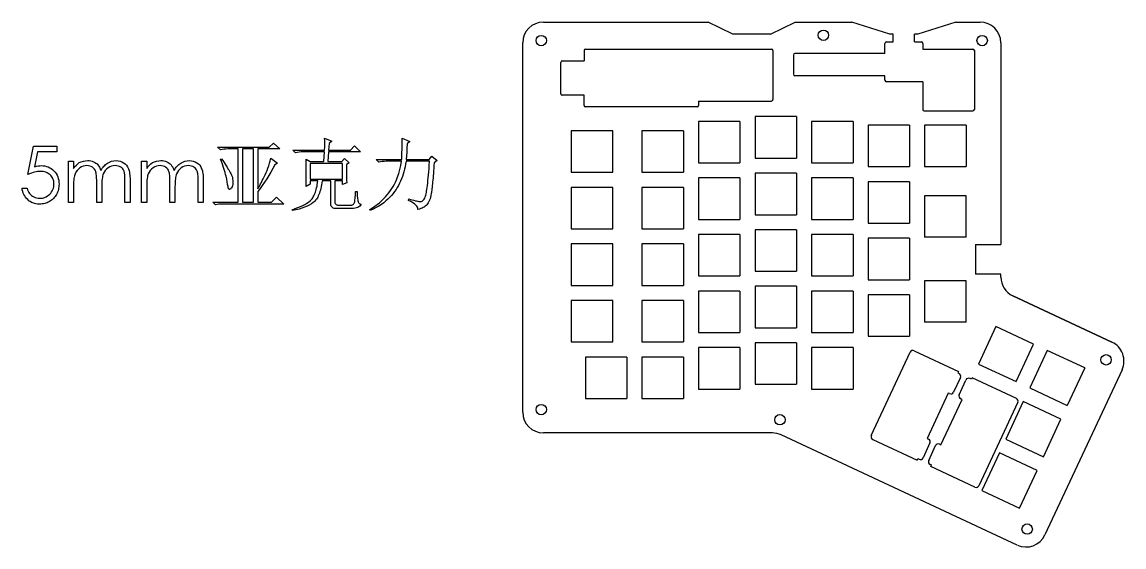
# Model space of a CAD drawing. Extents: x -270 to 328, y -806 to 376.
# Drawn here: x -255.5 to 115.8, y -389.4 to -212.6 of the extents above; entities that cross this region are included whole.
import ezdxf

# ---------------------------------------------------------------- set-up
doc = ezdxf.new("R2010")
doc.units = 0
doc.layers.get('0').update_dxf_attribs({"linetype": 'CONTINUOUS'})

msp = doc.modelspace()

# ---------------------------------------------------------------- linework, layer by layer
at = {"color": 7, "linetype": 'Continuous'}
for p, q in [((-79.82, -212.58), (-24.31, -212.58)), ((-16.01, -216.69), (-24.31, -212.58)), ((-3.31, -216.69), (4.97, -212.58)), ((4.97, -212.58), (24.05, -212.58)), ((36.93, -216.69), (24.05, -212.58)), ((59.15, -212.58), (46.27, -216.69)), ((59.15, -212.58), (67.26, -212.58)), ((-5.81, -216.69), (-16.01, -216.69)), ((-3.31, -216.69), (-5.81, -216.69)), ((37.99, -216.69), (36.93, -216.69)), ((46.27, -216.69), (45.18, -216.69)), ((-86.82, -344.01), (-86.82, -219.58)), ((-65.61, -221.69), (-5.81, -221.69)), ((-5.81, -221.69), (-3.02, -221.69)), ((-2.52, -222.19), (-2.52, -238.69)), ((35.21, -223.19), (35.21, -219.79)), ((35.71, -219.29), (37.99, -219.29)), ((45.18, -219.29), (47.49, -219.29)), ((47.99, -219.79), (47.99, -221.69)), ((47.99, -221.69), (59.21, -221.69)), ((59.21, -221.69), (64.86, -221.69)), ((65.36, -222.19), (65.36, -242.04)), ((74.26, -219.58), (74.26, -287.51)), ((-74.02, -236.71), (-74.02, -226.16)), ((-73.52, -225.66), (-66.11, -225.66)), ((4.37, -223.69), (4.37, -230.19)), ((35.21, -223.19), (4.87, -223.19)), ((35.22, -230.69), (4.87, -230.69)), ((35.22, -232.19), (35.22, -230.69)), ((47.99, -232.69), (35.72, -232.69)), ((47.99, -232.69), (47.99, -242.04)), ((-66.11, -237.21), (-73.52, -237.21)), ((-28.09, -241.19), (-65.61, -241.19)), ((-27.59, -239.19), (-27.59, -240.69)), ((-27.59, -239.19), (-3.02, -239.19)), ((5.43, -244.45), (-8.54, -244.45)), ((-8.54, -244.45), (-8.54, -258.42)), ((5.43, -244.45), (5.43, -258.42)), ((48.49, -242.54), (64.86, -242.54)), ((-13.62, -246.05), (-27.59, -246.05)), ((-27.59, -246.05), (-27.59, -260.02)), ((-13.62, -246.05), (-13.62, -260.02)), ((24.48, -246.05), (10.51, -246.05)), ((10.51, -246.05), (10.51, -260.02)), ((24.48, -246.05), (24.48, -260.02)), ((43.53, -247.32), (29.56, -247.32)), ((29.56, -247.32), (29.56, -261.29)), ((43.53, -247.32), (43.53, -261.29)), ((48.61, -247.32), (48.61, -261.29)), ((62.58, -247.32), (48.61, -247.32)), ((62.58, -247.32), (62.58, -261.29)), ((-153.5, -252.61), (-153.54, -251.68)), ((-153.54, -251.68), (-151.07, -252.68)), ((-127.45, -252.28), (-127.47, -251.68)), ((-127.47, -251.68), (-124.79, -252.81)), ((-127.44, -252.97), (-127.45, -252.28)), ((-70.45, -249.23), (-70.45, -263.2)), ((-56.48, -249.23), (-70.45, -249.23)), ((-56.48, -263.2), (-56.48, -249.23)), ((-32.67, -249.23), (-46.64, -249.23)), ((-46.64, -249.23), (-46.64, -263.2)), ((-32.67, -249.23), (-32.67, -263.2)), ((-253.54, -263.89), (-251.59, -254.36)), ((-251.59, -254.36), (-243.78, -254.36)), ((-243.78, -254.36), (-243.78, -256.32)), ((-189.6, -254.72), (-172.19, -254.72)), ((-188.67, -255.65), (-189.6, -254.72)), ((-188.09, -255.51), (-188.67, -255.65)), ((-187.49, -255.42), (-188.09, -255.51)), ((-186.86, -255.36), (-187.49, -255.42)), ((-186.2, -255.34), (-186.86, -255.36)), ((-182.7, -255.34), (-186.2, -255.34)), ((-182.7, -273.28), (-182.7, -255.34)), ((-181.26, -255.34), (-181.26, -273.28)), ((-177.55, -255.34), (-181.26, -255.34)), ((-177.55, -273.28), (-177.55, -255.34)), ((-168.69, -255.34), (-176.1, -255.34)), ((-176.1, -255.34), (-176.1, -268.82)), ((-172.19, -254.72), (-170.75, -253.39)), ((-170.75, -253.39), (-168.69, -255.34)), ((-163.33, -256.63), (-164.26, -255.7)), ((-164.26, -255.7), (-153.54, -255.7)), ((-153.54, -255.7), (-153.5, -254.62)), ((-153.49, -253.58), (-153.5, -252.61)), ((-153.5, -254.62), (-153.49, -253.58)), ((-151.99, -253.48), (-152.2, -255.7)), ((-152.2, -255.7), (-144.88, -255.7)), ((-151.07, -252.68), (-151.99, -253.48)), ((-144.88, -255.7), (-143.44, -254.26)), ((-143.44, -254.26), (-141.48, -256.32)), ((-127.49, -256.57), (-127.46, -255.55)), ((-127.46, -255.55), (-127.45, -254.61)), ((-127.45, -254.61), (-127.44, -253.75)), ((-127.44, -253.75), (-127.44, -252.97)), ((-125.82, -255.08), (-125.9, -256.43)), ((-125.72, -253.63), (-125.82, -255.08)), ((-124.79, -252.81), (-125.72, -253.63)), ((-250.26, -256.32), (-251.28, -261.33)), ((-243.78, -256.32), (-250.26, -256.32)), ((-239.87, -259.49), (-238.16, -259.49)), ((-239.87, -273.41), (-239.87, -259.49)), ((-238.16, -259.49), (-238.16, -261.91)), ((-236.23, -259.95), (-235.54, -259.64)), ((-235.54, -259.64), (-234.83, -259.42)), ((-234.83, -259.42), (-234.1, -259.29)), ((-234.1, -259.29), (-233.36, -259.25)), ((-233.36, -259.25), (-232.85, -259.27)), ((-232.85, -259.27), (-232.37, -259.35)), ((-232.37, -259.35), (-231.89, -259.47)), ((-231.89, -259.47), (-231.43, -259.65)), ((-231.43, -259.65), (-230.99, -259.87)), ((-230.99, -259.87), (-230.59, -260.11)), ((-226.7, -260.11), (-226.02, -259.73)), ((-226.02, -259.73), (-225.31, -259.46)), ((-225.31, -259.46), (-224.58, -259.3)), ((-224.58, -259.3), (-223.82, -259.25)), ((-223.82, -259.25), (-223.12, -259.29)), ((-223.12, -259.29), (-222.47, -259.43)), ((-222.47, -259.43), (-221.85, -259.66)), ((-221.85, -259.66), (-221.28, -259.97)), ((-215.2, -259.49), (-213.49, -259.49)), ((-215.2, -273.41), (-215.2, -259.49)), ((-213.49, -259.49), (-213.49, -261.91)), ((-211.56, -259.95), (-210.87, -259.64)), ((-210.87, -259.64), (-210.16, -259.42)), ((-210.16, -259.42), (-209.43, -259.29)), ((-209.43, -259.29), (-208.69, -259.25)), ((-208.69, -259.25), (-208.19, -259.27)), ((-208.19, -259.27), (-207.7, -259.35)), ((-207.7, -259.35), (-207.22, -259.47)), ((-207.22, -259.47), (-206.76, -259.65)), ((-206.76, -259.65), (-206.32, -259.87)), ((-206.32, -259.87), (-205.93, -260.11)), ((-202.03, -260.11), (-201.35, -259.73)), ((-201.35, -259.73), (-200.64, -259.46)), ((-200.64, -259.46), (-199.91, -259.3)), ((-199.91, -259.3), (-199.15, -259.25)), ((-199.15, -259.25), (-198.46, -259.29)), ((-198.46, -259.29), (-197.8, -259.43)), ((-197.8, -259.43), (-197.18, -259.66)), ((-197.18, -259.66), (-196.61, -259.97)), ((-188.67, -258.74), (-188.26, -258.64)), ((-188.33, -259.61), (-188.67, -258.74)), ((-188.01, -260.43), (-188.33, -259.61)), ((-188.26, -258.64), (-187.84, -259.27)), ((-187.84, -259.27), (-187.44, -259.88)), ((-187.44, -259.88), (-187.07, -260.45)), ((-172.12, -260.16), (-171.89, -259.32)), ((-171.89, -259.32), (-171.67, -258.45)), ((-171.67, -258.45), (-169.41, -260.11)), ((-162.75, -256.49), (-163.33, -256.63)), ((-162.14, -256.39), (-162.75, -256.49)), ((-161.51, -256.34), (-162.14, -256.39)), ((-160.86, -256.32), (-161.51, -256.34)), ((-153.64, -256.32), (-160.86, -256.32)), ((-159.75, -260.97), (-159.82, -258.78)), ((-159.82, -258.78), (-158.38, -259.61)), ((-158.38, -259.61), (-153.85, -259.61)), ((-153.85, -259.61), (-153.64, -256.32)), ((-152.3, -256.32), (-152.51, -259.61)), ((-152.51, -259.61), (-147.77, -259.61)), ((-141.48, -256.32), (-152.3, -256.32)), ((-147.77, -259.61), (-146.84, -258.58)), ((-146.84, -258.58), (-145.3, -260)), ((-135.3, -259.8), (-136.23, -258.87)), ((-136.23, -258.87), (-127.58, -258.87)), ((-134.72, -259.67), (-135.3, -259.8)), ((-134.12, -259.57), (-134.72, -259.67)), ((-133.49, -259.51), (-134.12, -259.57)), ((-132.83, -259.49), (-133.49, -259.51)), ((-127.68, -259.49), (-132.83, -259.49)), ((-127.88, -260.85), (-127.68, -259.49)), ((-127.58, -258.87), (-127.53, -257.68)), ((-127.53, -257.68), (-127.49, -256.57)), ((-126.13, -259.49), (-126.27, -260.41)), ((-118.2, -259.49), (-126.13, -259.49)), ((-125.97, -257.7), (-126.03, -258.87)), ((-126.03, -258.87), (-118.3, -258.87)), ((-125.9, -256.43), (-125.97, -257.7)), ((-118.3, -258.87), (-117.48, -257.74)), ((-118.29, -260.74), (-118.2, -259.49)), ((-117.48, -257.74), (-115.62, -259.18)), ((-115.62, -259.18), (-116.65, -260.01)), ((-8.54, -258.42), (5.43, -258.42)), ((-252.36, -263.46), (-252.94, -263.66)), ((-251.8, -263.29), (-252.36, -263.46)), ((-251.26, -263.15), (-251.8, -263.29)), ((-251.28, -261.33), (-250.67, -261.17)), ((-250.75, -263.05), (-251.26, -263.15)), ((-250.26, -262.97), (-250.75, -263.05)), ((-250.67, -261.17), (-250.1, -261.05)), ((-249.79, -262.93), (-250.26, -262.97)), ((-250.1, -261.05), (-249.55, -260.98)), ((-249.35, -262.91), (-249.79, -262.93)), ((-249.55, -260.98), (-249.04, -260.96)), ((-248.84, -262.93), (-249.35, -262.91)), ((-249.04, -260.96), (-248.4, -260.98)), ((-248.35, -262.98), (-248.84, -262.93)), ((-248.4, -260.98), (-247.79, -261.07)), ((-247.9, -263.07), (-248.35, -262.98)), ((-247.47, -263.2), (-247.9, -263.07)), ((-247.79, -261.07), (-247.21, -261.2)), ((-247.06, -263.37), (-247.47, -263.2)), ((-247.21, -261.2), (-246.66, -261.4)), ((-246.68, -263.57), (-247.06, -263.37)), ((-246.33, -263.8), (-246.68, -263.57)), ((-246.66, -261.4), (-246.13, -261.64)), ((-246.13, -261.64), (-245.64, -261.94)), ((-245.64, -261.94), (-245.18, -262.3)), ((-245.18, -262.3), (-244.74, -262.71)), ((-244.74, -262.71), (-244.34, -263.16)), ((-244.34, -263.16), (-244, -263.64)), ((-238.16, -261.91), (-237.68, -261.28)), ((-237.68, -261.28), (-237.2, -260.75)), ((-237.33, -263.11), (-237.63, -263.7)), ((-236.96, -262.57), (-237.33, -263.11)), ((-237.2, -260.75), (-236.72, -260.31)), ((-236.52, -262.11), (-236.96, -262.57)), ((-236.72, -260.31), (-236.23, -259.95)), ((-236.01, -261.7), (-236.52, -262.11)), ((-235.45, -261.38), (-236.01, -261.7)), ((-234.87, -261.14), (-235.45, -261.38)), ((-234.27, -261), (-234.87, -261.14)), ((-233.66, -260.96), (-234.27, -261)), ((-233.13, -260.99), (-233.66, -260.96)), ((-232.64, -261.09), (-233.13, -260.99)), ((-232.19, -261.26), (-232.64, -261.09)), ((-231.77, -261.5), (-232.19, -261.26)), ((-231.41, -261.79), (-231.77, -261.5)), ((-231.1, -262.12), (-231.41, -261.79)), ((-230.85, -262.51), (-231.1, -262.12)), ((-230.66, -262.93), (-230.85, -262.51)), ((-230.59, -263.18), (-230.66, -262.93)), ((-230.59, -260.11), (-230.24, -260.4)), ((-230.52, -263.48), (-230.59, -263.18)), ((-230.47, -263.83), (-230.52, -263.48)), ((-230.24, -260.4), (-229.93, -260.71)), ((-229.93, -260.71), (-229.65, -261.08)), ((-229.65, -261.08), (-229.39, -261.52)), ((-229.39, -261.52), (-229.15, -262.03)), ((-229.15, -262.03), (-228.93, -262.61)), ((-228.93, -262.61), (-228.7, -262.21)), ((-228.7, -262.21), (-228.45, -261.83)), ((-228.45, -261.83), (-228.19, -261.48)), ((-228.19, -261.48), (-227.92, -261.16)), ((-227.84, -263.15), (-228.13, -263.75)), ((-227.92, -261.16), (-227.64, -260.86)), ((-227.48, -262.61), (-227.84, -263.15)), ((-227.64, -260.86), (-227.34, -260.58)), ((-227.04, -262.13), (-227.48, -262.61)), ((-227.34, -260.58), (-227.03, -260.33)), ((-226.53, -261.72), (-227.04, -262.13)), ((-227.03, -260.33), (-226.7, -260.11)), ((-225.97, -261.38), (-226.53, -261.72)), ((-225.38, -261.15), (-225.97, -261.38)), ((-224.76, -261), (-225.38, -261.15)), ((-224.12, -260.96), (-224.76, -261)), ((-223.59, -260.99), (-224.12, -260.96)), ((-223.11, -261.08), (-223.59, -260.99)), ((-222.66, -261.24), (-223.11, -261.08)), ((-222.25, -261.46), (-222.66, -261.24)), ((-221.89, -261.74), (-222.25, -261.46)), ((-221.58, -262.05), (-221.89, -261.74)), ((-221.33, -262.41), (-221.58, -262.05)), ((-221.14, -262.81), (-221.33, -262.41)), ((-221.28, -259.97), (-220.76, -260.37)), ((-221.07, -263.04), (-221.14, -262.81)), ((-221, -263.31), (-221.07, -263.04)), ((-220.94, -263.63), (-221, -263.31)), ((-220.76, -260.37), (-220.32, -260.84)), ((-220.32, -260.84), (-219.94, -261.38)), ((-219.94, -261.38), (-219.64, -261.99)), ((-219.64, -261.99), (-219.52, -262.33)), ((-219.52, -262.33), (-219.41, -262.72)), ((-219.41, -262.72), (-219.32, -263.14)), ((-219.32, -263.14), (-219.24, -263.61)), ((-213.49, -261.91), (-213.02, -261.28)), ((-213.02, -261.28), (-212.54, -260.75)), ((-212.67, -263.11), (-212.96, -263.7)), ((-212.3, -262.57), (-212.67, -263.11)), ((-212.54, -260.75), (-212.05, -260.31)), ((-211.85, -262.11), (-212.3, -262.57)), ((-212.05, -260.31), (-211.56, -259.95)), ((-211.34, -261.7), (-211.85, -262.11)), ((-210.79, -261.38), (-211.34, -261.7)), ((-210.21, -261.14), (-210.79, -261.38)), ((-209.61, -261), (-210.21, -261.14)), ((-208.99, -260.96), (-209.61, -261)), ((-208.46, -260.99), (-208.99, -260.96)), ((-207.97, -261.09), (-208.46, -260.99)), ((-207.52, -261.26), (-207.97, -261.09)), ((-207.11, -261.5), (-207.52, -261.26)), ((-206.74, -261.79), (-207.11, -261.5)), ((-206.43, -262.12), (-206.74, -261.79)), ((-206.18, -262.51), (-206.43, -262.12)), ((-206, -262.93), (-206.18, -262.51)), ((-205.92, -263.18), (-206, -262.93)), ((-205.93, -260.11), (-205.57, -260.4)), ((-205.85, -263.48), (-205.92, -263.18)), ((-205.8, -263.83), (-205.85, -263.48)), ((-205.57, -260.4), (-205.26, -260.71)), ((-205.26, -260.71), (-204.98, -261.08)), ((-204.98, -261.08), (-204.72, -261.52)), ((-204.72, -261.52), (-204.48, -262.03)), ((-204.48, -262.03), (-204.26, -262.61)), ((-204.26, -262.61), (-204.03, -262.21)), ((-204.03, -262.21), (-203.79, -261.83)), ((-203.79, -261.83), (-203.53, -261.48)), ((-203.53, -261.48), (-203.26, -261.16)), ((-203.17, -263.15), (-203.46, -263.75)), ((-203.26, -261.16), (-202.97, -260.86)), ((-202.81, -262.61), (-203.17, -263.15)), ((-202.97, -260.86), (-202.67, -260.58)), ((-202.37, -262.13), (-202.81, -262.61)), ((-202.67, -260.58), (-202.36, -260.33)), ((-201.86, -261.72), (-202.37, -262.13)), ((-202.36, -260.33), (-202.03, -260.11)), ((-201.3, -261.38), (-201.86, -261.72)), ((-200.71, -261.15), (-201.3, -261.38)), ((-200.1, -261), (-200.71, -261.15)), ((-199.45, -260.96), (-200.1, -261)), ((-198.92, -260.99), (-199.45, -260.96)), ((-198.44, -261.08), (-198.92, -260.99)), ((-197.99, -261.24), (-198.44, -261.08)), ((-197.58, -261.46), (-197.99, -261.24)), ((-197.22, -261.74), (-197.58, -261.46)), ((-196.91, -262.05), (-197.22, -261.74)), ((-196.67, -262.41), (-196.91, -262.05)), ((-196.47, -262.81), (-196.67, -262.41)), ((-196.61, -259.97), (-196.1, -260.37)), ((-196.4, -263.04), (-196.47, -262.81)), ((-196.33, -263.31), (-196.4, -263.04)), ((-196.28, -263.63), (-196.33, -263.31)), ((-196.1, -260.37), (-195.65, -260.84)), ((-195.65, -260.84), (-195.28, -261.38)), ((-195.28, -261.38), (-194.98, -261.99)), ((-194.98, -261.99), (-194.85, -262.33)), ((-194.85, -262.33), (-194.74, -262.72)), ((-194.74, -262.72), (-194.65, -263.14)), ((-194.65, -263.14), (-194.57, -263.61)), ((-187.73, -261.21), (-188.01, -260.43)), ((-187.48, -261.95), (-187.73, -261.21)), ((-187.26, -262.64), (-187.48, -261.95)), ((-187.06, -263.3), (-187.26, -262.64)), ((-187.07, -260.45), (-186.72, -260.99)), ((-186.9, -263.91), (-187.06, -263.3)), ((-186.72, -260.99), (-186.4, -261.5)), ((-186.4, -261.5), (-186.11, -261.98)), ((-186.11, -261.98), (-185.84, -262.42)), ((-185.84, -262.42), (-185.6, -262.83)), ((-185.6, -262.83), (-185.38, -263.22)), ((-185.38, -263.22), (-185.19, -263.56)), ((-185.19, -263.56), (-185.03, -263.88)), ((-173.55, -264.03), (-173.23, -263.3)), ((-173.23, -263.3), (-172.93, -262.56)), ((-172.93, -262.56), (-172.64, -261.78)), ((-172.64, -261.78), (-172.37, -260.98)), ((-172.37, -260.98), (-172.12, -260.16)), ((-171.66, -263.1), (-172.35, -264.28)), ((-170.99, -261.88), (-171.66, -263.1)), ((-170.33, -260.63), (-170.99, -261.88)), ((-169.41, -260.11), (-170.33, -260.63)), ((-159.72, -263.1), (-159.75, -260.97)), ((-159.73, -264.19), (-159.72, -263.1)), ((-158.38, -260.22), (-158.38, -265.47)), ((-147.56, -260.22), (-158.38, -260.22)), ((-147.56, -265.47), (-147.56, -260.22)), ((-145.3, -260), (-146.22, -260.6)), ((-146.22, -260.6), (-146.22, -262.8)), ((-146.22, -262.8), (-146.22, -263.9)), ((-128.58, -263.63), (-128.18, -262.22)), ((-128.18, -262.22), (-127.88, -260.85)), ((-126.84, -263.01), (-127.08, -263.83)), ((-126.63, -262.17), (-126.84, -263.01)), ((-126.44, -261.3), (-126.63, -262.17)), ((-126.27, -260.41), (-126.44, -261.3)), ((-118.56, -264.07), (-118.47, -263.03)), ((-118.47, -263.03), (-118.38, -261.91)), ((-118.38, -261.91), (-118.29, -260.74)), ((-116.91, -263.56), (-116.97, -264.35)), ((-116.84, -262.73), (-116.91, -263.56)), ((-116.78, -261.86), (-116.84, -262.73)), ((-116.72, -260.95), (-116.78, -261.86)), ((-116.65, -260.01), (-116.72, -260.95)), ((-70.45, -263.2), (-56.48, -263.2)), ((-46.64, -263.2), (-32.67, -263.2)), ((-27.59, -260.02), (-13.62, -260.02)), ((5.43, -263.5), (-8.54, -263.5)), ((-8.54, -263.5), (-8.54, -277.47)), ((5.43, -263.5), (5.43, -277.47)), ((10.51, -260.02), (24.48, -260.02)), ((29.56, -261.29), (43.53, -261.29)), ((48.61, -261.29), (62.58, -261.29)), ((-252.94, -263.66), (-253.54, -263.89)), ((-246, -264.08), (-246.33, -263.8)), ((-245.71, -264.38), (-246, -264.08)), ((-245.45, -264.7), (-245.71, -264.38)), ((-245.24, -265.05), (-245.45, -264.7)), ((-245.07, -265.42), (-245.24, -265.05)), ((-244.93, -265.81), (-245.07, -265.42)), ((-244.83, -266.22), (-244.93, -265.81)), ((-244.77, -266.66), (-244.83, -266.22)), ((-244.78, -267.62), (-244.75, -267.12)), ((-244.75, -267.12), (-244.77, -266.66)), ((-244, -263.64), (-243.7, -264.16)), ((-243.7, -264.16), (-243.47, -264.7)), ((-243.47, -264.7), (-243.28, -265.28)), ((-243.28, -265.28), (-243.15, -265.88)), ((-243.15, -265.88), (-243.07, -266.52)), ((-243.07, -266.52), (-243.04, -267.19)), ((-243.04, -267.19), (-243.06, -267.65)), ((-238.15, -266.93), (-238.16, -267.55)), ((-238.12, -266.34), (-238.15, -266.93)), ((-238.09, -265.8), (-238.12, -266.34)), ((-238.02, -265.3), (-238.09, -265.8)), ((-237.95, -264.83), (-238.02, -265.3)), ((-237.86, -264.41), (-237.95, -264.83)), ((-237.75, -264.04), (-237.86, -264.41)), ((-237.63, -263.7), (-237.75, -264.04)), ((-230.42, -264.23), (-230.47, -263.83)), ((-230.39, -264.68), (-230.42, -264.23)), ((-230.36, -265.18), (-230.39, -264.68)), ((-230.35, -265.73), (-230.36, -265.18)), ((-230.34, -266.33), (-230.35, -265.73)), ((-230.34, -273.41), (-230.34, -266.33)), ((-228.6, -266.62), (-228.63, -267.28)), ((-228.63, -267.28), (-228.63, -268)), ((-228.56, -266.01), (-228.6, -266.62)), ((-228.51, -265.45), (-228.56, -266.01)), ((-228.43, -264.94), (-228.51, -265.45)), ((-228.35, -264.49), (-228.43, -264.94)), ((-228.25, -264.1), (-228.35, -264.49)), ((-228.13, -263.75), (-228.25, -264.1)), ((-220.9, -263.99), (-220.94, -263.63)), ((-220.86, -264.39), (-220.9, -263.99)), ((-220.84, -264.84), (-220.86, -264.39)), ((-220.82, -265.33), (-220.84, -264.84)), ((-220.82, -265.86), (-220.82, -265.33)), ((-220.82, -273.41), (-220.82, -265.86)), ((-219.24, -263.61), (-219.18, -264.11)), ((-219.18, -264.11), (-219.14, -264.66)), ((-219.14, -264.66), (-219.12, -265.25)), ((-219.12, -265.25), (-219.11, -265.87)), ((-219.11, -265.87), (-219.11, -273.41)), ((-213.48, -266.93), (-213.49, -267.55)), ((-213.46, -266.34), (-213.48, -266.93)), ((-213.42, -265.8), (-213.46, -266.34)), ((-213.36, -265.3), (-213.42, -265.8)), ((-213.28, -264.83), (-213.36, -265.3)), ((-213.19, -264.41), (-213.28, -264.83)), ((-213.09, -264.04), (-213.19, -264.41)), ((-212.96, -263.7), (-213.09, -264.04)), ((-205.76, -264.23), (-205.8, -263.83)), ((-205.72, -264.68), (-205.76, -264.23)), ((-205.69, -265.18), (-205.72, -264.68)), ((-205.68, -265.73), (-205.69, -265.18)), ((-205.68, -266.33), (-205.68, -265.73)), ((-205.68, -273.41), (-205.68, -266.33)), ((-203.96, -267.28), (-203.97, -268)), ((-203.94, -266.62), (-203.96, -267.28)), ((-203.89, -266.01), (-203.94, -266.62)), ((-203.84, -265.45), (-203.89, -266.01)), ((-203.77, -264.94), (-203.84, -265.45)), ((-203.68, -264.49), (-203.77, -264.94)), ((-203.58, -264.1), (-203.68, -264.49)), ((-203.46, -263.75), (-203.58, -264.1)), ((-196.23, -263.99), (-196.28, -263.63)), ((-196.2, -264.39), (-196.23, -263.99)), ((-196.17, -264.84), (-196.2, -264.39)), ((-196.15, -265.33), (-196.17, -264.84)), ((-196.15, -265.86), (-196.15, -265.33)), ((-196.15, -273.41), (-196.15, -265.86)), ((-194.57, -263.61), (-194.52, -264.11)), ((-194.52, -264.11), (-194.48, -264.66)), ((-194.48, -264.66), (-194.45, -265.25)), ((-194.45, -265.25), (-194.44, -265.87)), ((-194.44, -265.87), (-194.44, -273.41)), ((-186.77, -264.48), (-186.9, -263.91)), ((-186.55, -265.52), (-186.77, -264.48)), ((-186.37, -266.45), (-186.55, -265.52)), ((-186.22, -267.29), (-186.37, -266.45)), ((-186.1, -268.02), (-186.22, -267.29)), ((-185.03, -263.88), (-184.89, -264.17)), ((-184.89, -264.17), (-184.78, -264.43)), ((-184.78, -264.43), (-184.7, -264.65)), ((-184.7, -264.65), (-184.64, -264.84)), ((-184.64, -264.84), (-184.61, -265)), ((-184.61, -265), (-184.54, -265.53)), ((-184.48, -267.24), (-184.56, -267.73)), ((-184.54, -265.53), (-184.49, -265.99)), ((-184.49, -265.99), (-184.46, -266.36)), ((-184.45, -266.66), (-184.48, -267.24)), ((-184.46, -266.36), (-184.45, -266.66)), ((-175.41, -267.62), (-175.14, -267.12)), ((-175.14, -267.12), (-174.85, -266.59)), ((-174.85, -266.59), (-174.55, -266.01)), ((-174.55, -266.01), (-174.23, -265.39)), ((-173.8, -266.54), (-174.55, -267.61)), ((-174.23, -265.39), (-173.89, -264.73)), ((-173.89, -264.73), (-173.55, -264.03)), ((-173.06, -265.43), (-173.8, -266.54)), ((-172.35, -264.28), (-173.06, -265.43)), ((-159.82, -267.94), (-159.78, -266.6)), ((-158.38, -267.22), (-159.82, -267.94)), ((-159.78, -266.6), (-159.75, -265.35)), ((-159.75, -265.35), (-159.73, -264.19)), ((-158.38, -265.47), (-147.56, -265.47)), ((-155.81, -266.09), (-158.38, -266.09)), ((-158.38, -266.09), (-158.38, -267.22)), ((-156.01, -267.31), (-155.9, -266.71)), ((-155.9, -266.71), (-155.81, -266.09)), ((-154.46, -266.76), (-154.57, -267.41)), ((-154.36, -266.09), (-154.46, -266.76)), ((-151.48, -266.09), (-154.36, -266.09)), ((-151.48, -273.36), (-151.48, -266.09)), ((-147.56, -266.09), (-150.14, -266.09)), ((-150.14, -266.09), (-150.14, -272.75)), ((-147.56, -267.32), (-147.56, -266.09)), ((-146.12, -266.7), (-147.56, -267.32)), ((-146.22, -263.9), (-146.2, -264.92)), ((-146.2, -264.92), (-146.17, -265.85)), ((-146.17, -265.85), (-146.12, -266.7)), ((-130.46, -267.94), (-130.06, -267.22)), ((-130.06, -267.22), (-129.69, -266.51)), ((-129.69, -266.51), (-129.36, -265.78)), ((-129.36, -265.78), (-129.07, -265.06)), ((-129.07, -265.06), (-128.58, -263.63)), ((-128.28, -266.88), (-128.65, -267.59)), ((-127.94, -266.15), (-128.28, -266.88)), ((-127.63, -265.4), (-127.94, -266.15)), ((-127.34, -264.63), (-127.63, -265.4)), ((-127.08, -263.83), (-127.34, -264.63)), ((-118.92, -267.59), (-118.83, -266.81)), ((-118.83, -266.81), (-118.74, -265.96)), ((-118.74, -265.96), (-118.65, -265.05)), ((-118.65, -265.05), (-118.56, -264.07)), ((-117.22, -267.1), (-117.28, -267.68)), ((-117.16, -266.47), (-117.22, -267.1)), ((-117.1, -265.8), (-117.16, -266.47)), ((-117.03, -265.09), (-117.1, -265.8)), ((-116.97, -264.35), (-117.03, -265.09)), ((-13.62, -265.1), (-27.59, -265.1)), ((-27.59, -265.1), (-27.59, -279.07)), ((-13.62, -265.1), (-13.62, -279.07)), ((24.48, -265.1), (10.51, -265.1)), ((10.51, -265.1), (10.51, -279.07)), ((24.48, -265.1), (24.48, -279.07)), ((43.53, -266.37), (29.56, -266.37)), ((29.56, -266.37), (29.56, -280.34)), ((43.53, -266.37), (43.53, -280.34)), ((-255.4, -269.11), (-255.5, -268.53)), ((-255.5, -268.53), (-253.79, -268.53)), ((-255.26, -269.66), (-255.4, -269.11)), ((-255.09, -270.19), (-255.26, -269.66)), ((-254.87, -270.68), (-255.09, -270.19)), ((-254.61, -271.16), (-254.87, -270.68)), ((-253.79, -268.53), (-253.65, -269.07)), ((-253.65, -269.07), (-253.48, -269.55)), ((-253.48, -269.55), (-253.26, -269.99)), ((-253.26, -269.99), (-253, -270.37)), ((-253, -270.37), (-252.7, -270.71)), ((-252.7, -270.71), (-252.35, -271.01)), ((-252.35, -271.01), (-251.96, -271.28)), ((-246.92, -271.17), (-246.54, -270.89)), ((-246.54, -270.89), (-246.18, -270.57)), ((-246.18, -270.57), (-245.84, -270.21)), ((-245.84, -270.21), (-245.55, -269.83)), ((-245.55, -269.83), (-245.31, -269.43)), ((-245.31, -269.43), (-245.11, -269.01)), ((-245.11, -269.01), (-244.95, -268.57)), ((-244.95, -268.57), (-244.84, -268.11)), ((-244.84, -268.11), (-244.78, -267.62)), ((-243.91, -270.65), (-244.14, -271.03)), ((-243.71, -270.25), (-243.91, -270.65)), ((-243.53, -269.84), (-243.71, -270.25)), ((-243.38, -269.42), (-243.53, -269.84)), ((-243.26, -269), (-243.38, -269.42)), ((-243.16, -268.56), (-243.26, -269)), ((-243.1, -268.11), (-243.16, -268.56)), ((-243.06, -267.65), (-243.1, -268.11)), ((-238.16, -267.55), (-238.16, -273.41)), ((-228.63, -268), (-228.63, -273.41)), ((-213.49, -267.55), (-213.49, -273.41)), ((-203.97, -268), (-203.97, -273.41)), ((-186.07, -268.24), (-186.1, -268.02)), ((-186.03, -268.43), (-186.07, -268.24)), ((-185.98, -268.59), (-186.03, -268.43)), ((-185.92, -268.72), (-185.98, -268.59)), ((-185.85, -268.82), (-185.92, -268.72)), ((-185.77, -268.9), (-185.85, -268.82)), ((-185.68, -268.94), (-185.77, -268.9)), ((-185.58, -268.96), (-185.68, -268.94)), ((-185.47, -268.92), (-185.58, -268.96)), ((-185.31, -268.83), (-185.47, -268.92)), ((-185.13, -268.66), (-185.31, -268.83)), ((-184.92, -268.44), (-185.13, -268.66)), ((-184.71, -268.13), (-184.92, -268.44)), ((-184.56, -267.73), (-184.71, -268.13)), ((-176.1, -268.82), (-175.89, -268.46)), ((-175.31, -268.65), (-176.1, -269.65)), ((-176.1, -269.65), (-176.1, -273.28)), ((-175.89, -268.46), (-175.66, -268.06)), ((-175.66, -268.06), (-175.41, -267.62)), ((-174.55, -267.61), (-175.31, -268.65)), ((-157.17, -271.11), (-156.99, -270.73)), ((-156.99, -270.73), (-156.83, -270.32)), ((-156.83, -270.32), (-156.67, -269.89)), ((-156.67, -269.89), (-156.51, -269.43)), ((-156.51, -269.43), (-156.37, -268.94)), ((-156.37, -268.94), (-156.24, -268.42)), ((-156.24, -268.42), (-156.12, -267.88)), ((-156.12, -267.88), (-156.01, -267.31)), ((-155.49, -270.68), (-155.68, -271.12)), ((-155.3, -270.21), (-155.49, -270.68)), ((-155.13, -269.7), (-155.3, -270.21)), ((-154.97, -269.18), (-155.13, -269.7)), ((-154.83, -268.62), (-154.97, -269.18)), ((-154.69, -268.03), (-154.83, -268.62)), ((-154.57, -267.41), (-154.69, -268.03)), ((-143.23, -271.52), (-143.19, -270.97)), ((-143.19, -270.97), (-143.16, -270.36)), ((-143.16, -270.36), (-143.13, -269.7)), ((-143.13, -269.7), (-142.62, -269.7)), ((-142.62, -269.7), (-142.61, -270.46)), ((-142.61, -270.46), (-142.56, -271.18)), ((-133.07, -271.49), (-132.47, -270.79)), ((-132.47, -270.79), (-131.91, -270.08)), ((-131.91, -270.08), (-131.39, -269.37)), ((-131.02, -270.97), (-131.59, -271.61)), ((-131.39, -269.37), (-130.91, -268.65)), ((-130.48, -270.32), (-131.02, -270.97)), ((-130.91, -268.65), (-130.46, -267.94)), ((-129.97, -269.66), (-130.48, -270.32)), ((-129.49, -268.98), (-129.97, -269.66)), ((-129.06, -268.29), (-129.49, -268.98)), ((-128.65, -267.59), (-129.06, -268.29)), ((-119.55, -271.21), (-119.46, -270.89)), ((-119.46, -270.89), (-119.37, -270.5)), ((-119.37, -270.5), (-119.28, -270.05)), ((-119.28, -270.05), (-119.19, -269.54)), ((-119.19, -269.54), (-119.1, -268.95)), ((-119.1, -268.95), (-119.01, -268.3)), ((-119.01, -268.3), (-118.92, -267.59)), ((-117.76, -271.01), (-117.9, -271.6)), ((-117.63, -270.37), (-117.76, -271.01)), ((-117.58, -270.03), (-117.63, -270.37)), ((-117.52, -269.64), (-117.58, -270.03)), ((-117.46, -269.21), (-117.52, -269.64)), ((-117.4, -268.74), (-117.46, -269.21)), ((-117.34, -268.23), (-117.4, -268.74)), ((-117.28, -267.68), (-117.34, -268.23)), ((-70.45, -268.28), (-70.45, -282.25)), ((-56.48, -268.28), (-70.45, -268.28)), ((-56.48, -282.25), (-56.48, -268.28)), ((-32.67, -268.28), (-46.64, -268.28)), ((-46.64, -268.28), (-46.64, -282.25)), ((-32.67, -268.28), (-32.67, -282.25)), ((-254.31, -271.6), (-254.61, -271.16)), ((-253.98, -272.02), (-254.31, -271.6)), ((-253.6, -272.41), (-253.98, -272.02)), ((-253.19, -272.76), (-253.6, -272.41)), ((-252.75, -273.06), (-253.19, -272.76)), ((-252.3, -273.32), (-252.75, -273.06)), ((-251.82, -273.53), (-252.3, -273.32)), ((-251.96, -271.28), (-251.52, -271.51)), ((-251.32, -273.69), (-251.82, -273.53)), ((-251.52, -271.51), (-251.06, -271.7)), ((-250.8, -273.81), (-251.32, -273.69)), ((-251.06, -271.7), (-250.58, -271.84)), ((-250.26, -273.88), (-250.8, -273.81)), ((-250.58, -271.84), (-250.09, -271.92)), ((-249.69, -273.9), (-250.26, -273.88)), ((-250.09, -271.92), (-249.59, -271.95)), ((-249.21, -273.89), (-249.69, -273.9)), ((-249.59, -271.95), (-249.1, -271.92)), ((-248.74, -273.85), (-249.21, -273.89)), ((-249.1, -271.92), (-248.63, -271.86)), ((-248.29, -273.78), (-248.74, -273.85)), ((-248.63, -271.86), (-248.18, -271.75)), ((-247.86, -273.69), (-248.29, -273.78)), ((-248.18, -271.75), (-247.74, -271.6)), ((-247.44, -273.57), (-247.86, -273.69)), ((-247.74, -271.6), (-247.32, -271.41)), ((-247.03, -273.43), (-247.44, -273.57)), ((-247.32, -271.41), (-246.92, -271.17)), ((-246.64, -273.26), (-247.03, -273.43)), ((-246.26, -273.06), (-246.64, -273.26)), ((-245.9, -272.84), (-246.26, -273.06)), ((-245.56, -272.6), (-245.9, -272.84)), ((-245.24, -272.33), (-245.56, -272.6)), ((-244.93, -272.04), (-245.24, -272.33)), ((-244.65, -271.73), (-244.93, -272.04)), ((-244.39, -271.39), (-244.65, -271.73)), ((-244.14, -271.03), (-244.39, -271.39)), ((-238.16, -273.41), (-239.87, -273.41)), ((-228.63, -273.41), (-230.34, -273.41)), ((-219.11, -273.41), (-220.82, -273.41)), ((-213.49, -273.41), (-215.2, -273.41)), ((-203.97, -273.41), (-205.68, -273.41)), ((-194.44, -273.41), (-196.15, -273.41)), ((-190.32, -274.21), (-191.25, -273.28)), ((-191.25, -273.28), (-182.7, -273.28)), ((-189.74, -274.08), (-190.32, -274.21)), ((-189.14, -273.98), (-189.74, -274.08)), ((-188.51, -273.92), (-189.14, -273.98)), ((-187.85, -273.9), (-188.51, -273.92)), ((-167.35, -273.9), (-187.85, -273.9)), ((-181.26, -273.28), (-177.55, -273.28)), ((-176.1, -273.28), (-171.47, -273.28)), ((-171.47, -273.28), (-169.72, -271.53)), ((-169.72, -271.53), (-167.35, -273.9)), ((-161.68, -274.73), (-160.89, -274.37)), ((-160.89, -274.37), (-160.18, -273.99)), ((-159.47, -274.6), (-160.3, -274.95)), ((-160.18, -273.99), (-159.53, -273.61)), ((-159.53, -273.61), (-158.95, -273.21)), ((-158.71, -274.22), (-159.47, -274.6)), ((-158.95, -273.21), (-158.44, -272.81)), ((-158.02, -273.82), (-158.71, -274.22)), ((-158.44, -272.81), (-158.2, -272.6)), ((-158.2, -272.6), (-157.98, -272.36)), ((-157.41, -273.39), (-158.02, -273.82)), ((-157.98, -272.36), (-157.76, -272.08)), ((-157.76, -272.08), (-157.55, -271.79)), ((-157.55, -271.79), (-157.36, -271.46)), ((-157.12, -273.15), (-157.41, -273.39)), ((-157.36, -271.46), (-157.17, -271.11)), ((-156.85, -272.89), (-157.12, -273.15)), ((-156.59, -272.59), (-156.85, -272.89)), ((-156.34, -272.27), (-156.59, -272.59)), ((-156.11, -271.91), (-156.34, -272.27)), ((-155.89, -271.53), (-156.11, -271.91)), ((-155.68, -271.12), (-155.89, -271.53)), ((-151.48, -273.83), (-151.48, -273.36)), ((-151.42, -274.24), (-151.48, -273.83)), ((-151.31, -274.58), (-151.42, -274.24)), ((-151.14, -274.87), (-151.31, -274.58)), ((-150.14, -272.75), (-150.12, -273.12)), ((-150.12, -273.12), (-150.06, -273.44)), ((-150.06, -273.44), (-149.96, -273.7)), ((-149.96, -273.7), (-149.83, -273.91)), ((-149.83, -273.91), (-149.66, -274.07)), ((-149.66, -274.07), (-149.45, -274.18)), ((-149.45, -274.18), (-149.19, -274.23)), ((-149.19, -274.23), (-148.9, -274.23)), ((-148.9, -274.23), (-144.78, -274.23)), ((-144.78, -274.23), (-144.54, -274.22)), ((-144.54, -274.22), (-144.32, -274.18)), ((-144.32, -274.18), (-144.12, -274.11)), ((-144.12, -274.11), (-143.95, -274.02)), ((-143.95, -274.02), (-143.8, -273.89)), ((-143.8, -273.89), (-143.67, -273.74)), ((-143.67, -273.74), (-143.57, -273.57)), ((-143.57, -273.57), (-143.5, -273.36)), ((-143.5, -273.36), (-143.43, -273.11)), ((-143.43, -273.11), (-143.38, -272.8)), ((-143.38, -272.8), (-143.32, -272.43)), ((-143.32, -272.43), (-143.27, -272)), ((-143.27, -272), (-143.23, -271.52)), ((-142.56, -271.18), (-142.5, -271.87)), ((-142.5, -271.87), (-142.41, -272.53)), ((-142.41, -272.53), (-142.35, -272.84)), ((-142.35, -272.84), (-142.26, -273.1)), ((-142.26, -273.1), (-142.16, -273.33)), ((-142.16, -273.33), (-142.03, -273.52)), ((-142.03, -273.52), (-141.87, -273.68)), ((-141.7, -274.55), (-142, -274.8)), ((-141.87, -273.68), (-141.7, -273.8)), ((-141.7, -273.8), (-141.5, -273.88)), ((-141.46, -274.26), (-141.7, -274.55)), ((-141.5, -273.88), (-141.28, -273.92)), ((-141.28, -273.92), (-141.46, -274.26)), ((-137.43, -275.16), (-136.61, -274.61)), ((-136.61, -274.61), (-135.83, -274.03)), ((-135.28, -274.55), (-136.19, -275.08)), ((-135.83, -274.03), (-135.09, -273.43)), ((-134.42, -274), (-135.28, -274.55)), ((-135.09, -273.43), (-134.38, -272.81)), ((-133.63, -273.43), (-134.42, -274)), ((-134.38, -272.81), (-133.7, -272.16)), ((-133.7, -272.16), (-133.07, -271.49)), ((-132.89, -272.84), (-133.63, -273.43)), ((-132.22, -272.23), (-132.89, -272.84)), ((-131.59, -271.61), (-132.22, -272.23)), ((-125.31, -272.7), (-125.21, -272.18)), ((-124.51, -273.08), (-125.31, -272.7)), ((-125.21, -272.18), (-124.58, -272.35)), ((-124.58, -272.35), (-124.01, -272.5)), ((-123.84, -273.46), (-124.51, -273.08)), ((-124.01, -272.5), (-123.48, -272.64)), ((-123.27, -273.84), (-123.84, -273.46)), ((-123.48, -272.64), (-122.99, -272.76)), ((-122.81, -274.22), (-123.27, -273.84)), ((-122.99, -272.76), (-122.55, -272.86)), ((-122.47, -274.59), (-122.81, -274.22)), ((-122.55, -272.86), (-122.15, -272.94)), ((-122.24, -274.96), (-122.47, -274.59)), ((-122.15, -272.94), (-121.8, -273.01)), ((-121.8, -273.01), (-121.5, -273.06)), ((-121.5, -273.06), (-121.22, -273.07)), ((-121.22, -273.07), (-120.95, -273.02)), ((-120.95, -273.02), (-120.7, -272.9)), ((-120.7, -272.9), (-120.47, -272.73)), ((-120.47, -272.73), (-120.24, -272.5)), ((-120.24, -272.5), (-120.03, -272.21)), ((-120.03, -272.21), (-119.83, -271.87)), ((-119.63, -274.66), (-119.96, -274.89)), ((-119.83, -271.87), (-119.64, -271.46)), ((-119.64, -271.46), (-119.55, -271.21)), ((-119.34, -274.41), (-119.63, -274.66)), ((-119.08, -274.14), (-119.34, -274.41)), ((-118.84, -273.83), (-119.08, -274.14)), ((-118.62, -273.48), (-118.84, -273.83)), ((-118.41, -273.08), (-118.62, -273.48)), ((-118.23, -272.63), (-118.41, -273.08)), ((-118.05, -272.14), (-118.23, -272.63)), ((-117.9, -271.6), (-118.05, -272.14)), ((48.61, -271.13), (48.61, -285.1)), ((62.58, -271.13), (48.61, -271.13)), ((62.58, -285.1), (62.58, -271.13)), ((-164.46, -275.79), (-163.47, -275.44)), ((-164.36, -276.1), (-164.46, -275.79)), ((-163.24, -275.85), (-164.36, -276.1)), ((-163.47, -275.44), (-162.54, -275.09)), ((-162.18, -275.58), (-163.24, -275.85)), ((-162.54, -275.09), (-161.68, -274.73)), ((-161.21, -275.28), (-162.18, -275.58)), ((-160.3, -274.95), (-161.21, -275.28)), ((-150.92, -275.08), (-151.14, -274.87)), ((-150.65, -275.24), (-150.92, -275.08)), ((-150.32, -275.34), (-150.65, -275.24)), ((-149.93, -275.37), (-150.32, -275.34)), ((-144.37, -275.37), (-149.93, -275.37)), ((-143.78, -275.34), (-144.37, -275.37)), ((-143.25, -275.27), (-143.78, -275.34)), ((-142.77, -275.16), (-143.25, -275.27)), ((-142.36, -275), (-142.77, -275.16)), ((-142, -274.8), (-142.36, -275)), ((-138.29, -275.69), (-137.43, -275.16)), ((-138.19, -276.1), (-138.29, -275.69)), ((-137.16, -275.6), (-138.19, -276.1)), ((-136.19, -275.08), (-137.16, -275.6)), ((-122.12, -275.32), (-122.24, -274.96)), ((-122.11, -275.69), (-122.12, -275.32)), ((-121.61, -275.57), (-122.11, -275.69)), ((-121.15, -275.44), (-121.61, -275.57)), ((-120.72, -275.27), (-121.15, -275.44)), ((-120.32, -275.1), (-120.72, -275.27)), ((-119.96, -274.89), (-120.32, -275.1)), ((-8.54, -277.47), (5.43, -277.47)), ((-27.59, -279.07), (-13.62, -279.07)), ((10.51, -279.07), (24.48, -279.07)), ((29.56, -280.34), (43.53, -280.34)), ((-70.45, -282.25), (-56.48, -282.25)), ((-46.64, -282.25), (-32.67, -282.25)), ((-13.62, -284.15), (-27.59, -284.15)), ((-27.59, -284.15), (-27.59, -298.12)), ((-13.62, -284.15), (-13.62, -298.12)), ((5.43, -282.55), (-8.54, -282.55)), ((-8.54, -282.55), (-8.54, -296.52)), ((5.43, -282.55), (5.43, -296.52)), ((24.48, -284.15), (10.51, -284.15)), ((10.51, -284.15), (10.51, -298.12)), ((24.48, -284.15), (24.48, -298.12)), ((43.53, -285.42), (29.56, -285.42)), ((29.56, -285.42), (29.56, -299.39)), ((43.53, -285.42), (43.53, -299.39)), ((62.58, -285.1), (48.61, -285.1)), ((-70.45, -287.33), (-70.45, -301.3)), ((-56.48, -287.33), (-70.45, -287.33)), ((-56.48, -301.3), (-56.48, -287.33)), ((-32.67, -287.33), (-46.64, -287.33)), ((-46.64, -287.33), (-46.64, -301.3)), ((-32.67, -287.33), (-32.67, -301.3)), ((-8.54, -296.52), (5.43, -296.52)), ((-27.59, -298.12), (-13.62, -298.12)), ((10.51, -298.12), (24.48, -298.12)), ((29.56, -299.39), (43.53, -299.39)), ((48.61, -299.71), (48.61, -313.68)), ((62.58, -299.71), (48.61, -299.71)), ((62.58, -313.68), (62.58, -299.71)), ((-70.45, -301.3), (-56.48, -301.3)), ((-46.64, -301.3), (-32.67, -301.3)), ((-13.62, -303.2), (-27.59, -303.2)), ((-27.59, -303.2), (-27.59, -317.17)), ((-13.62, -303.2), (-13.62, -317.17)), ((5.43, -301.6), (-8.54, -301.6)), ((-8.54, -301.6), (-8.54, -315.57)), ((5.43, -301.6), (5.43, -315.57)), ((24.48, -303.2), (10.51, -303.2)), ((10.51, -303.2), (10.51, -317.17)), ((24.48, -303.2), (24.48, -317.17)), ((-70.46, -306.38), (-70.46, -320.35)), ((-56.49, -306.38), (-70.46, -306.38)), ((-56.49, -320.35), (-56.49, -306.38)), ((-32.67, -306.38), (-46.64, -306.38)), ((-46.64, -306.38), (-46.64, -320.35)), ((-32.67, -306.38), (-32.67, -320.35)), ((43.53, -304.47), (29.56, -304.47)), ((29.56, -304.47), (29.56, -318.44)), ((43.53, -304.47), (43.53, -318.44)), ((78.3, -304.81), (111.71, -320.39)), ((111.71, -320.39), (78.3, -304.81)), ((62.58, -313.68), (48.61, -313.68)), ((72.64, -315.15), (66.73, -327.81)), ((85.3, -321.05), (72.64, -315.15)), ((-27.59, -317.17), (-13.62, -317.17)), ((-8.54, -315.57), (5.43, -315.57)), ((10.51, -317.17), (24.48, -317.17)), ((29.56, -318.44), (43.53, -318.44)), ((-70.46, -320.35), (-56.49, -320.35)), ((-46.64, -320.35), (-32.67, -320.35)), ((-13.62, -322.25), (-27.59, -322.25)), ((-27.59, -322.25), (-27.59, -336.22)), ((-13.62, -322.25), (-13.62, -336.22)), ((5.43, -320.65), (-8.54, -320.65)), ((-8.54, -320.65), (-8.54, -334.62)), ((5.43, -320.65), (5.43, -334.62)), ((24.48, -322.25), (10.51, -322.25)), ((10.51, -322.25), (10.51, -336.22)), ((24.48, -322.25), (24.48, -336.22)), ((79.4, -333.71), (85.3, -321.05)), ((-51.72, -325.42), (-65.69, -325.42)), ((-65.69, -325.42), (-65.69, -339.39)), ((-51.72, -325.42), (-51.72, -339.39)), ((-32.67, -325.43), (-46.64, -325.43)), ((-46.64, -325.43), (-46.64, -339.4)), ((-32.67, -325.43), (-32.67, -339.4)), ((30.64, -351.88), (43.75, -323.79)), ((45.08, -323.3), (59.99, -330.26)), ((89.9, -323.2), (84, -335.86)), ((102.57, -329.1), (89.9, -323.2)), ((59.99, -330.26), (59.75, -330.77)), ((66.73, -327.81), (79.4, -333.71)), ((115.1, -329.69), (89.14, -385.37)), ((102.57, -329.1), (96.66, -341.76)), ((60.68, -332.3), (58.35, -337.29)), ((59.75, -330.77), (60.19, -330.97)), ((60.25, -338.18), (62.51, -333.17)), ((64.36, -332.9), (63.92, -332.7)), ((64.59, -332.41), (64.36, -332.9)), ((79.5, -339.36), (64.59, -332.41)), ((-27.59, -336.22), (-13.62, -336.22)), ((-8.54, -334.62), (5.43, -334.62)), ((10.51, -336.22), (24.48, -336.22)), ((56.58, -337.56), (49.45, -352.86)), ((57.02, -337.77), (56.58, -337.56)), ((84, -335.86), (96.66, -341.76)), ((-65.69, -339.39), (-51.72, -339.39)), ((-46.64, -339.4), (-32.67, -339.4)), ((54.05, -354.99), (61.19, -339.7)), ((61.19, -339.7), (60.75, -339.5)), ((79.99, -340.68), (66.89, -368.77)), ((81.85, -340.46), (75.95, -353.12)), ((94.51, -346.36), (81.85, -340.46)), ((88.61, -359.03), (94.51, -346.36)), ((-2.69, -351.01), (-79.82, -351.01)), ((79.83, -388.76), (0.27, -351.66)), ((31.13, -353.2), (46.05, -360.15)), ((50.39, -354.38), (48.12, -359.39)), ((49.45, -352.86), (49.89, -353.06)), ((49.96, -360.26), (52.29, -355.27)), ((53.61, -354.79), (54.05, -354.99)), ((75.95, -353.12), (88.61, -359.03)), ((46.05, -360.15), (46.28, -359.66)), ((46.28, -359.66), (46.72, -359.86)), ((73.8, -357.73), (67.9, -370.39)), ((86.46, -363.63), (73.8, -357.73)), ((50.88, -361.79), (50.44, -361.59)), ((50.65, -362.3), (50.88, -361.79)), ((65.56, -369.25), (50.65, -362.3)), ((80.56, -376.29), (86.46, -363.63)), ((67.9, -370.39), (80.56, -376.29))]:
    msp.add_line(p, q, dxfattribs=at)
for p, q in [((37.99, -219.29), (37.99, -216.69)), ((45.18, -219.29), (45.18, -216.69)), ((-66.11, -222.19), (-66.11, -225.66)), ((-66.11, -240.69), (-66.11, -237.21)), ((65.77, -287.51), (65.77, -297.51)), ((65.77, -287.51), (74.26, -287.51)), ((74.26, -297.51), (65.77, -297.51)), ((74.26, -298.51), (74.26, -297.51))]:
    msp.add_line(p, q)
for centre in [(14.51, -217.02), (-80.56, -218.84), (67.99, -218.84), (109.73, -326.38), (-80.56, -343.15), (-0.16, -346.56), (83.14, -383.39)]:
    msp.add_circle(centre, 1.75, dxfattribs=at)
for centre, radius, start, end in [((-79.82, -219.58), 7, 89.9994, 179.9993), ((67.26, -219.58), 7, 359.9993, 89.9986), ((-65.61, -222.19), 0.5, 89.9993, 179.9986), ((-3.02, -222.19), 0.5, 0, 89.9994), ((35.71, -219.79), 0.5, 89.9948, 179.9968), ((47.49, -219.79), 0.5, 359.9986, 89.9986), ((64.86, -222.19), 0.5, 0, 90), ((-73.52, -226.16), 0.5, 90, 180), ((4.87, -223.69), 0.5, 90, 180), ((4.87, -230.19), 0.5, 180, 270), ((35.72, -232.19), 0.5, 179.9986, 269.9986), ((-73.52, -236.71), 0.5, 180, 270), ((-65.61, -240.69), 0.5, 179.9986, 269.9986), ((-28.09, -240.69), 0.5, 269.9986, 359.9986), ((-3.02, -238.69), 0.5, 269.9993, 0), ((48.49, -242.04), 0.5, 180, 270), ((64.86, -242.04), 0.5, 270, 0), ((81.26, -298.47), 7, 180.3715, 245.0019), ((108.76, -326.73), 7, 334.9995, 65.0012), ((44.65, -324.21), 1, 64.9943, 154.9943), ((59.77, -331.88), 1, 334.9943, 64.9943), ((63.43, -333.57), 1, 60.698, 156.1593), ((57.44, -336.86), 1, 244.9943, 334.9943), ((61.16, -338.59), 1, 155.6537, 245.6537), ((79.08, -340.27), 1, 335.6537, 64.9943), ((-79.82, -344.01), 7, 180, 270), ((-2.69, -358.01), 7, 65.0039, 89.9993), ((31.56, -352.29), 1, 155.6537, 244.9943), ((49.48, -353.97), 1, 335.6537, 65.6537), ((53.19, -355.7), 1, 64.9943, 154.9943), ((47.21, -358.99), 1, 240.698, 336.1593), ((50.87, -360.68), 1, 154.9943, 244.9943), ((65.98, -368.35), 1, 244.9943, 334.9943), ((82.79, -382.41), 7, 245.0039, 334.9995)]:
    msp.add_arc(centre, radius, start, end, dxfattribs=at)

doc.saveas('drawing.dxf')
